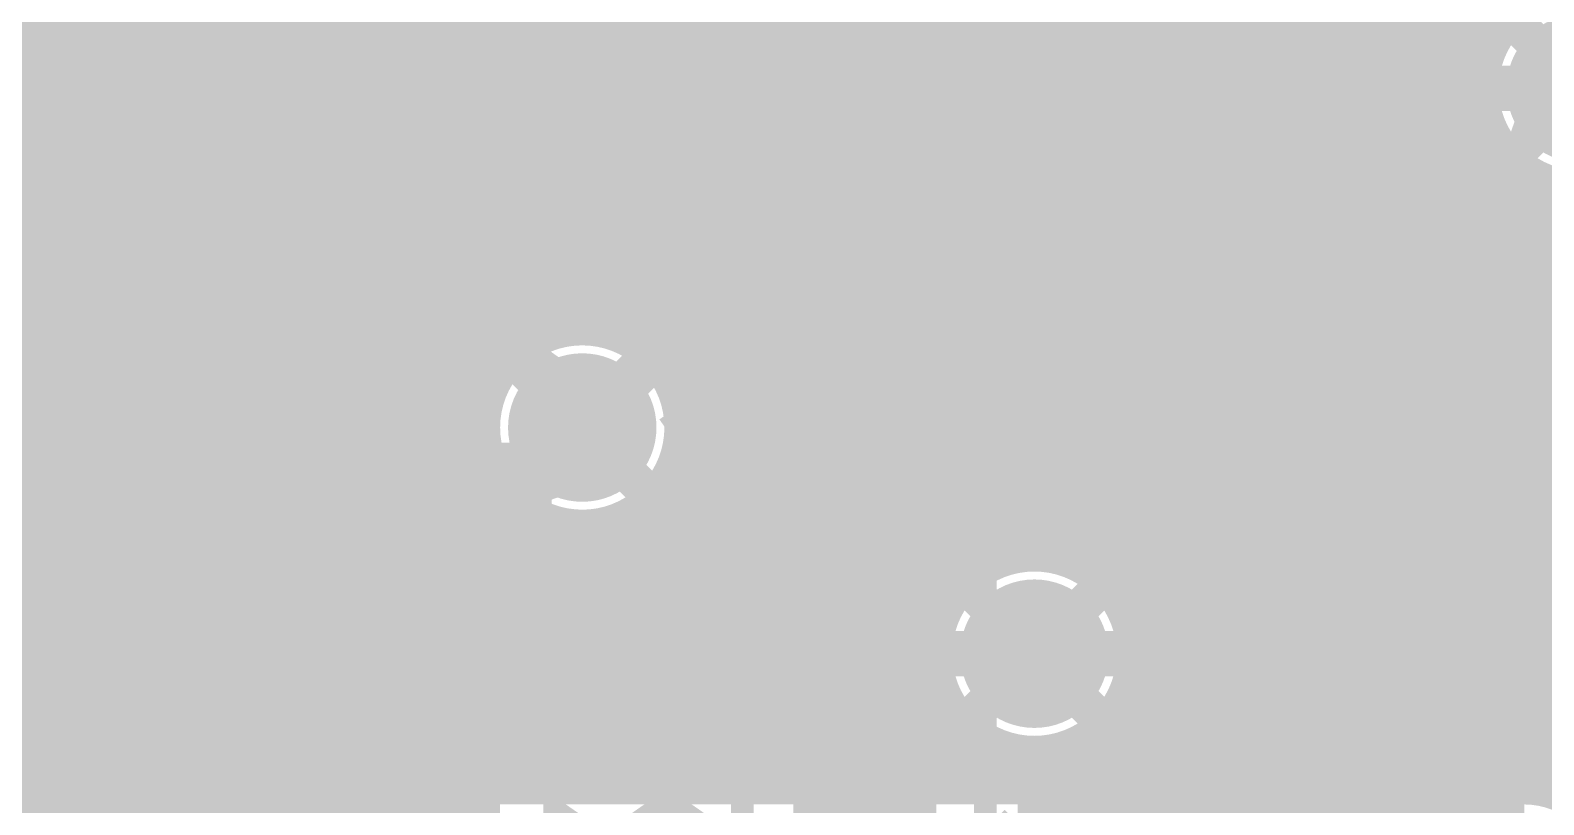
# Model space of a CAD drawing. Extents: x -118 to 4, y -52 to 56.
# Drawn here: x -98.97 to -88.77, y 33.27 to 38.49 of the extents above; entities that cross this region are included whole.
import ezdxf

# ---------------------------------------------------------------- set-up
doc = ezdxf.new("R2010")
doc.units = 0
doc.header["$MEASUREMENT"] = 0
doc.layers.get('0').update_dxf_attribs({"linetype": 'CONTINUOUS'})
for name, color, linetype in [('22-302-0_BOT', 7, 'CONTINUOUS'), ('22-302-0_DRD', 7, 'CONTINUOUS'), ('22-302-0_DRL', 2, 'CONTINUOUS'), ('22-302-0_GND', 1, 'CONTINUOUS'), ('22-302-0_IN1', 3, 'CONTINUOUS'), ('22-302-0_SMB', 5, 'CONTINUOUS'), ('22-302-0_SMT', 10, 'CONTINUOUS'), ('22-302-0_SPT', 9, 'CONTINUOUS'), ('22-302-0_SST', 11, 'CONTINUOUS'), ('22-302-0_TOP', 13, 'CONTINUOUS'), ('THRUHOLE_TAP', 7, 'CONTINUOUS')]:
    doc.layers.add(name, color=color, linetype=linetype)

# ---------------------------------------------------------------- blocks, each defined once
blk = doc.blocks.new('ROUND_50')
at = {"const_width": 0.35052}
blk.add_lwpolyline([(-0.17526, 0, 1), (0.17526, 0, 1)], format="xyb", close=True, dxfattribs=at)
blk = doc.blocks.new('ROUND_106')
at = {"const_width": 0.10033}
blk.add_lwpolyline([(-0.050164, 0, 1), (0.050164, 0, 1)], format="xyb", close=True, dxfattribs=at)
blk = doc.blocks.new('ROUND_107')
at = {"const_width": 0.10033}
blk.add_lwpolyline([(-0.050164, 0, 1), (0.050164, 0, 1)], format="xyb", close=True, dxfattribs=at)
blk = doc.blocks.new('ROUND_93')
at = {"const_width": 0.50038}
blk.add_lwpolyline([(-0.25019, 0, 1), (0.25019, 0, 1)], format="xyb", close=True, dxfattribs=at)
blk = doc.blocks.new('ROUND_95')
at = {"const_width": 0.50038}
blk.add_lwpolyline([(-0.25019, 0, 1), (0.25019, 0, 1)], format="xyb", close=True, dxfattribs=at)
blk = doc.blocks.new('ROUND_58')
at = {"const_width": 0.35052}
blk.add_lwpolyline([(-0.17526, 0, 1), (0.17526, 0, 1)], format="xyb", close=True, dxfattribs=at)
blk = doc.blocks.new('ROUND_65')
at = {"const_width": 0.35052}
blk.add_lwpolyline([(-0.17526, 0, 1), (0.17526, 0, 1)], format="xyb", close=True, dxfattribs=at)
blk = doc.blocks.new('RECTANGLE_2')
blk.add_solid([(0.4826, 0.4064), (0.4826, -0.4064), (-0.4826, 0.4064), (-0.4826, -0.4064)])
blk = doc.blocks.new('RECTANGLE_4')
blk.add_solid([(0.4064, 0.4826), (0.4064, -0.4826), (-0.4064, 0.4826), (-0.4064, -0.4826)])
blk = doc.blocks.new('RECTANGLE_9')
blk.add_solid([(0.40005, 0.25019), (0.40005, -0.25019), (-0.40005, 0.25019), (-0.40005, -0.25019)])
blk = doc.blocks.new('RECTANGLE_42')
blk.add_solid([(0.84963, 0.35052), (0.84963, -0.35052), (-0.84963, 0.35052), (-0.84963, -0.35052)])
blk = doc.blocks.new('ROUND_98')
at = {"const_width": 0.10033}
blk.add_lwpolyline([(-0.050164, 0, 1), (0.050164, 0, 1)], format="xyb", close=True, dxfattribs=at)

msp = doc.modelspace()

# ---------------------------------------------------------------- linework, layer by layer
at = {"layer": '22-302-0_BOT', "const_width": 0.254}
for points in [[(-98.9838, 55.626), (-98.9838, 18.8722)], [(-98.7552, 55.626), (-98.7552, 18.8722)], [(-98.5266, 55.626), (-98.5266, 18.8722)], [(-98.298, 55.626), (-98.298, 18.8722)], [(-98.0694, 55.626), (-98.0694, 18.8722)], [(-97.8408, 55.626), (-97.8408, 21.1582)], [(-97.6122, 55.626), (-97.6122, 21.1582)], [(-97.3836, 55.626), (-97.3836, 29.2989)], [(-97.155, 55.626), (-97.155, 29.2989)], [(-96.9264, 55.626), (-96.9264, 29.2989)], [(-96.6978, 55.626), (-96.6978, 33.23082)], [(-96.4692, 55.626), (-96.4692, 33.36798)], [(-96.2406, 55.626), (-96.2406, 33.401)], [(-96.012, 55.626), (-96.012, 33.401)], [(-93.9546, 43.9928), (-93.9546, 33.401)], [(-89.6112, 43.9928), (-89.6112, 33.401)], [(-89.3826, 43.9928), (-89.3826, 33.401)], [(-91.44, 43.87596), (-91.44, 33.401)], [(-91.6686, 43.64736), (-91.6686, 34.71164)], [(-91.8972, 43.41876), (-91.8972, 34.89706)], [(-92.1258, 43.19016), (-92.1258, 34.96564)], [(-95.7834, 41.7068), (-95.7834, 36.23564)], [(-94.1832, 41.7068), (-94.1832, 33.401)], [(-93.726, 41.7068), (-93.726, 33.401)], [(-91.2114, 41.7068), (-91.2114, 33.401)], [(-90.9828, 41.7068), (-90.9828, 33.401)], [(-90.7542, 41.7068), (-90.7542, 33.401)], [(-90.5256, 41.7068), (-90.5256, 33.401)], [(-90.297, 41.7068), (-90.297, 33.401)], [(-90.0684, 41.7068), (-90.0684, 33.401)], [(-89.8398, 41.7068), (-89.8398, 33.401)], [(-89.154, 41.7068), (-89.154, 38.3413)], [(-88.9762, 41.7068), (-88.9762, 38.60292)], [(-92.3544, 41.09974), (-92.3544, 34.95294)], [(-93.4974, 40.98036), (-93.4974, 33.401)], [(-93.2688, 40.79494), (-93.2688, 33.401)], [(-92.583, 40.83812), (-92.583, 34.85388)], [(-93.0402, 40.72636), (-93.0402, 33.401)], [(-92.8116, 40.73906), (-92.8116, 34.58972)], [(-95.5548, 39.61638), (-95.5548, 36.42106)], [(-94.4118, 39.65702), (-94.4118, 33.401)], [(-95.3262, 39.41064), (-95.3262, 36.48964)], [(-94.6404, 39.42588), (-94.6404, 36.11372)], [(-95.0976, 39.3319), (-95.0976, 36.47694)], [(-94.869, 39.33698), (-94.869, 36.37788)], [(-88.99652, 38.5826), (-100.14966, 38.5826)], [(-89.14892, 38.354), (-100.2284, 38.354)], [(-89.19718, 38.1254), (-100.40112, 38.1254)], [(-89.1667, 37.8968), (-112.2426, 37.8968)], [(-89.154, 37.85616), (-89.154, 33.401)], [(-89.04478, 37.6682), (-112.2426, 37.6682)], [(-88.9254, 37.5539), (-88.9254, 33.401)], [(-88.67902, 37.4396), (-111.45774, 37.4396)], [(-88.6968, 37.44214), (-88.6968, 33.36798)], [(-82.9564, 37.211), (-111.19612, 37.211)], [(-82.9564, 36.9824), (-100.70338, 36.9824)], [(-82.9564, 36.7538), (-100.35032, 36.7538)], [(-82.9564, 36.5252), (-100.203, 36.5252)], [(-95.72752, 36.2966), (-100.14204, 36.2966)], [(-82.9564, 36.2966), (-94.76994, 36.2966)], [(-95.87992, 36.068), (-100.14458, 36.068)], [(-82.9564, 36.068), (-94.62008, 36.068)], [(-95.92818, 35.8394), (-100.2157, 35.8394)], [(-82.9564, 35.8394), (-94.56928, 35.8394)], [(-95.8977, 35.6108), (-100.37572, 35.6108)], [(-82.9564, 35.6108), (-94.59976, 35.6108)], [(-94.6404, 35.51174), (-94.6404, 33.401)], [(-95.77578, 35.3822), (-100.79736, 35.3822)], [(-95.7834, 35.39236), (-95.7834, 33.401)], [(-82.9564, 35.3822), (-94.72422, 35.3822)], [(-95.5548, 35.20694), (-95.5548, 33.401)], [(-94.869, 35.25012), (-94.869, 33.401)], [(-95.41002, 35.1536), (-111.2139, 35.1536)], [(-95.3262, 35.13836), (-95.3262, 33.401)], [(-95.0976, 35.15106), (-95.0976, 33.401)], [(-82.9564, 35.1536), (-95.08744, 35.1536)], [(-92.4433, 34.925), (-111.51616, 34.925)], [(-82.9564, 34.925), (-91.95816, 34.925)], [(-92.74556, 34.6964), (-111.2139, 34.6964)], [(-82.9564, 34.6964), (-91.6559, 34.6964)], [(-92.85732, 34.4678), (-100.79736, 34.4678)], [(-84.66582, 34.4678), (-91.54414, 34.4678)], [(-92.88018, 34.2392), (-100.37572, 34.2392)], [(-84.94014, 34.2392), (-91.52382, 34.2392)], [(-92.82176, 34.0106), (-100.2157, 34.0106)], [(-92.8116, 33.98774), (-92.8116, 33.401)], [(-85.10778, 34.0106), (-91.58224, 34.0106)], [(-91.6686, 33.86836), (-91.6686, 33.401)], [(-92.65412, 33.782), (-100.14458, 33.782)], [(-85.21446, 33.782), (-91.74988, 33.782)], [(-92.583, 33.72612), (-92.583, 33.401)], [(-91.8972, 33.68294), (-91.8972, 33.401)], [(-85.27288, 33.5534), (-100.14204, 33.5534)], [(-92.3544, 33.62706), (-92.3544, 33.401)], [(-92.1258, 33.61436), (-92.1258, 33.401)], [(-88.9, 33.401), (-96.266, 33.401)], [(-96.56826, 33.3248), (-100.203, 33.3248)]]:
    msp.add_lwpolyline(points, dxfattribs=at)
for points in [[(-88.9762, 38.60292, 0.2113087), (-89.19868, 38.1)], [(-89.19972, 38.1, 0.4142136), (-88.519, 37.41928)], [(-95.25, 36.49472, 0.4142136), (-95.93072, 35.814)], [(-94.56928, 35.814, 0.4142136), (-95.25, 36.49472)], [(-95.93072, 35.814, 0.4142136), (-95.25, 35.13328)], [(-95.25, 35.13328, 0.4142136), (-94.56928, 35.814)], [(-92.202, 34.97072, 0.4142136), (-92.88272, 34.29)], [(-91.52128, 34.29, 0.4142136), (-92.202, 34.97072)], [(-92.88272, 34.29, 0.4142136), (-92.202, 33.60928)], [(-92.202, 33.60928, 0.4142136), (-91.52128, 34.29)], [(-96.266, 33.401, 0.4142136), (-96.901, 32.766)], [(-88.265, 32.766, 0.4142136), (-88.9, 33.401)]]:
    msp.add_lwpolyline(points, format="xyb", dxfattribs=at)
at = {"layer": '22-302-0_DRD', "const_width": 0.254}
for points in [[(-87.884, 38.735), (-89.154, 37.465)], [(-87.884, 37.465), (-89.154, 38.735)], [(-94.615, 36.449), (-95.885, 35.179)], [(-94.615, 35.179), (-95.885, 36.449)], [(-91.567, 34.925), (-92.837, 33.655)], [(-91.567, 33.655), (-92.837, 34.925)]]:
    msp.add_lwpolyline(points, dxfattribs=at)
at = {"layer": '22-302-0_IN1'}
for points, const_width in [([(-93.853, 55.372), (-93.853, 33.9344)], 0.254), ([(-89.7382, 55.372), (-89.7382, 33.90138)], 0.254), ([(-89.5096, 55.372), (-89.5096, 33.90138)], 0.254), ([(-89.281, 55.372), (-89.281, 33.90138)], 0.254), ([(-92.0242, 51.98364), (-92.0242, 34.94532)], 0.254), ([(-91.567, 51.90998), (-91.567, 34.5313)], 0.254), ([(-91.7956, 51.9049), (-91.7956, 34.83356)], 0.254), ([(-89.0524, 50.25644), (-89.0524, 38.52164)], 0.254), ([(-94.0816, 49.92116), (-94.0816, 33.9344)], 0.254), ([(-92.2528, 49.83988), (-92.2528, 34.96818)], 0.254), ([(-94.3102, 49.73574), (-94.3102, 33.9344)], 0.254), ([(-93.6244, 41.23944), (-93.6244, 33.9344)], 0.254), ([(-89.9668, 41.05402), (-89.9668, 33.90138)], 0.254), ([(-92.4814, 40.92194), (-92.4814, 34.90976)], 0.254), ([(-93.3958, 40.87622), (-93.3958, 33.9344)], 0.254), ([(-93.1672, 40.75176), (-93.1672, 33.9344)], 0.254), ([(-92.9386, 40.72128), (-92.9386, 34.12744)], 0.254), ([(-92.71, 40.77208), (-92.71, 34.74212)], 0.254), ([(-90.1954, 39.70274), (-90.1954, 33.90138)], 0.254), ([(-91.3384, 39.58336), (-91.3384, 33.90138)], 0.254), ([(-94.5388, 39.50208), (-94.5388, 33.9344)], 0.254), ([(-98.425, 39.3827), (-98.425, 35.5854)], 0.254), ([(-98.1964, 39.3827), (-98.1964, 35.5854)], 0.254), ([(-97.9678, 39.3827), (-97.9678, 35.5854)], 0.254), ([(-97.7392, 39.3827), (-97.7392, 35.5854)], 0.254), ([(-97.5106, 39.3827), (-97.5106, 35.5854)], 0.254), ([(-97.282, 39.3827), (-97.282, 35.5854)], 0.254), ([(-97.0534, 39.3827), (-97.0534, 35.5854)], 0.254), ([(-96.8248, 39.3827), (-96.8248, 35.5854)], 0.254), ([(-96.5962, 39.3827), (-96.5962, 35.5854)], 0.254), ([(-96.3676, 39.3827), (-96.3676, 35.5854)], 0.254), ([(-96.139, 39.3827), (-96.139, 35.5854)], 0.254), ([(-95.9104, 39.3827), (-95.9104, 35.97402)], 0.254), ([(-95.6818, 39.3827), (-95.6818, 36.33978)], 0.254), ([(-95.4532, 39.3827), (-95.4532, 36.4617)], 0.254), ([(-95.2246, 39.36492), (-95.2246, 36.49218)], 0.254), ([(-94.7674, 39.36492), (-94.7674, 36.29152)], 0.254), ([(-91.1098, 39.39794), (-91.1098, 33.90138)], 0.254), ([(-90.424, 39.44112), (-90.424, 33.90138)], 0.254), ([(-94.996, 39.32428), (-94.996, 36.44392)], 0.254), ([(-90.8812, 39.32936), (-90.8812, 33.90138)], 0.254), ([(-90.6526, 39.34206), (-90.6526, 33.90138)], 0.254), ([(-89.02192, 38.5572), (-98.425, 38.5572)], 0.254), ([(-89.15908, 38.3286), (-98.425, 38.3286)], 0.254), ([(-89.19972, 38.1), (-98.425, 38.1)], 0.254), ([(-89.15908, 37.8714), (-98.425, 37.8714)], 0.254), ([(-89.02192, 37.6428), (-98.425, 37.6428)], 0.254), ([(-89.0524, 37.67836), (-89.0524, 33.90138)], 0.254), ([(-88.8238, 37.49294), (-88.8238, 33.8963)], 0.254), ([(-64.02578, 37.4142), (-98.425, 37.4142)], 0.254), ([(-63.66002, 37.1856), (-98.425, 37.1856)], 0.254), ([(-61.29528, 36.957), (-98.425, 36.957)], 0.254), ([(-81.70164, 36.7284), (-98.425, 36.7284)], 0.254), ([(-81.88706, 36.4998), (-98.425, 36.4998)], 0.254), ([(-95.75292, 36.2712), (-98.425, 36.2712)], 0.254), ([(-81.95564, 36.2712), (-94.74708, 36.2712)], 0.254), ([(-95.89008, 36.0426), (-98.425, 36.0426)], 0.254), ([(-81.94294, 36.0426), (-94.60992, 36.0426)], 0.254), ([(-111.76, 35.56), (-111.379, 35.179), (-95.885, 35.179), (-95.25, 35.814)], 0.2032), ([(-95.93072, 35.814), (-98.425, 35.814)], 0.254), ([(-81.84388, 35.814), (-94.56928, 35.814)], 0.254), ([(-95.9231, 35.71494), (-96.05264, 35.5854)], 0.254), ([(-96.05264, 35.5854), (-98.425, 35.5854)], 0.254), ([(-96.05264, 35.5854), (-98.425, 35.5854)], 0.254), ([(-81.57972, 35.5854), (-94.60992, 35.5854)], 0.254), ([(-94.7674, 35.33394), (-94.7674, 33.9344)], 0.254), ([(-77.81798, 35.3568), (-94.74708, 35.3568)], 0.254), ([(-94.996, 35.18408), (-94.996, 33.9344)], 0.254), ([(-95.34652, 35.1409), (-95.5929, 34.89452)], 0.254), ([(-60.69584, 35.1282), (-95.36176, 35.1282)], 0.254), ([(-95.2246, 35.13328), (-95.2246, 33.9344)], 0.254), ([(-95.4532, 35.03676), (-95.4532, 33.9344)], 0.254), ([(-92.50172, 34.8996), (-95.59036, 34.8996)], 0.254), ([(-65.95872, 34.8996), (-91.89974, 34.8996)], 0.254), ([(-98.425, 34.7726), (-98.425, 34.61004)], 0.254), ([(-95.885, 34.7726), (-98.425, 34.7726)], 0.254), ([(-98.1964, 34.7726), (-98.1964, 34.38144)], 0.254), ([(-97.9678, 34.7726), (-97.9678, 34.15284)], 0.254), ([(-97.7392, 34.7726), (-97.7392, 33.9344)], 0.254), ([(-97.5106, 34.7726), (-97.5106, 33.9344)], 0.254), ([(-97.282, 34.7726), (-97.282, 33.9344)], 0.254), ([(-97.0534, 34.7726), (-97.0534, 33.9344)], 0.254), ([(-96.8248, 34.7726), (-96.8248, 33.9344)], 0.254), ([(-96.5962, 34.7726), (-96.5962, 33.9344)], 0.254), ([(-96.3676, 34.7726), (-96.3676, 33.9344)], 0.254), ([(-96.139, 34.7726), (-96.139, 33.9344)], 0.254), ([(-95.9104, 34.7726), (-95.9104, 33.9344)], 0.254), ([(-95.6818, 34.82594), (-95.6818, 33.9344)], 0.254), ([(-92.76588, 34.671), (-98.425, 34.671)], 0.254), ([(-66.22288, 34.671), (-91.63812, 34.671)], 0.254), ([(-92.202, 34.29), (-92.964, 33.528), (-97.917, 33.528), (-99.06, 34.671), (-111.379, 34.671), (-111.76, 34.29)], 0.2032), ([(-98.425, 34.61004), (-97.74936, 33.9344)], 0.254), ([(-92.86494, 34.4424), (-98.25736, 34.4424)], 0.254), ([(-84.70392, 34.4424), (-91.53906, 34.4424)], 0.254), ([(-92.87764, 34.2138), (-98.02876, 34.2138)], 0.254), ([(-92.8751, 34.19094), (-93.13164, 33.9344)], 0.254), ([(-84.963, 34.2138), (-91.52636, 34.2138)], 0.254), ([(-93.08084, 33.9852), (-97.80016, 33.9852)], 0.254), ([(-85.12302, 33.9852), (-91.59494, 33.9852)], 0.254), ([(-91.567, 34.04616), (-91.567, 33.90138)], 0.254), ([(-93.13164, 33.9344), (-97.74936, 33.9344)], 0.254), ([(-88.9, 33.90138), (-91.6432, 33.90138)], 0.254), ([(-98.5647, 33.147), (-99.95916, 33.147)], 0.254), ([(-98.9838, 33.147), (-98.9838, 26.035)], 0.254), ([(-98.7552, 33.147), (-98.7552, 26.035)], 0.254), ([(-98.5647, 33.147), (-98.4377, 33.02)], 0.254), ([(-92.31376, 33.147), (-92.4433, 33.02)], 0.254), ([(-88.9, 33.147), (-92.31376, 33.147)], 0.254), ([(-92.1258, 33.147), (-92.1258, 26.035)], 0.254), ([(-91.8972, 33.147), (-91.8972, 26.035)], 0.254), ([(-91.6686, 33.147), (-91.6686, 26.035)], 0.254), ([(-91.44, 33.147), (-91.44, 26.035)], 0.254), ([(-91.2114, 33.147), (-91.2114, 26.035)], 0.254), ([(-90.9828, 33.147), (-90.9828, 26.035)], 0.254), ([(-90.7542, 33.147), (-90.7542, 26.035)], 0.254), ([(-90.5256, 33.147), (-90.5256, 26.035)], 0.254), ([(-90.297, 33.147), (-90.297, 26.035)], 0.254), ([(-90.0684, 33.147), (-90.0684, 26.035)], 0.254), ([(-89.8398, 33.147), (-89.8398, 26.035)], 0.254), ([(-89.6112, 33.147), (-89.6112, 26.035)], 0.254), ([(-89.3826, 33.147), (-89.3826, 26.035)], 0.254), ([(-89.154, 33.147), (-89.154, 26.035)], 0.254), ([(-88.9254, 33.147), (-88.9254, 26.11882)], 0.254), ([(-88.9, 33.147), (-88.9, 26.14168)], 0.254)]:
    msp.add_lwpolyline(points, dxfattribs=dict(at, const_width=const_width))
at = {"layer": '22-302-0_IN1', "const_width": 0.254}
for points in [[(-88.519, 38.78072, 0.4142136), (-89.19972, 38.1)], [(-89.19972, 38.1, 0.4142136), (-88.519, 37.41928)], [(-95.25, 36.49472, 0.4142136), (-95.93072, 35.814)], [(-94.56928, 35.814, 0.4142136), (-95.25, 36.49472)], [(-95.93072, 35.814, 0.0365465), (-95.92347, 35.71489)], [(-95.25, 35.13328, 0.4142136), (-94.56928, 35.814)], [(-95.34652, 35.1409, 0.0356214), (-95.25, 35.13402)], [(-92.202, 34.97072, 0.4142136), (-92.88272, 34.29)], [(-91.52128, 34.29, 0.4142136), (-92.202, 34.97072)], [(-95.885, 34.7726, 0.1989124), (-95.59763, 34.89163)], [(-92.88272, 34.29, 0.0365465), (-92.87547, 34.19089)], [(-91.6432, 33.90138, 0.1530968), (-91.52135, 34.29)], [(-88.14562, 33.147, 0.4142136), (-88.9, 33.90138)]]:
    msp.add_lwpolyline(points, format="xyb", dxfattribs=at)
at = {"layer": '22-302-0_SMB', "const_width": 0.254}
for points in [[(-97.917, 44.196), (-97.917, 28.448), (-108.204, 28.448)], [(-98.9838, 44.196), (-98.9838, 28.448)], [(-98.7552, 44.196), (-98.7552, 28.448)], [(-98.5266, 44.196), (-98.5266, 28.448)], [(-98.298, 44.196), (-98.298, 28.448)], [(-98.0694, 44.196), (-98.0694, 28.448)], [(-97.917, 38.608), (-108.458, 38.608)], [(-97.917, 38.3794), (-108.458, 38.3794)], [(-97.917, 38.1508), (-108.458, 38.1508)], [(-97.917, 37.9222), (-108.458, 37.9222)], [(-97.917, 37.6936), (-108.458, 37.6936)], [(-97.917, 37.465), (-108.458, 37.465)], [(-97.917, 37.2364), (-108.458, 37.2364)], [(-97.917, 37.0078), (-108.458, 37.0078)], [(-97.917, 36.7792), (-108.458, 36.7792)], [(-97.917, 36.5506), (-108.458, 36.5506)], [(-97.917, 36.322), (-108.458, 36.322)], [(-97.917, 36.0934), (-108.458, 36.0934)], [(-97.917, 35.8648), (-108.458, 35.8648)], [(-97.917, 35.6362), (-108.458, 35.6362)], [(-97.917, 35.4076), (-108.458, 35.4076)], [(-97.917, 35.179), (-108.458, 35.179)], [(-97.917, 34.9504), (-108.458, 34.9504)], [(-97.917, 34.7218), (-108.458, 34.7218)], [(-97.917, 34.4932), (-108.458, 34.4932)], [(-97.917, 34.2646), (-108.458, 34.2646)], [(-97.917, 34.036), (-108.458, 34.036)], [(-97.917, 33.8074), (-108.458, 33.8074)], [(-97.917, 33.5788), (-108.458, 33.5788)], [(-97.917, 33.3502), (-108.458, 33.3502)]]:
    msp.add_lwpolyline(points, dxfattribs=at)
at = {"layer": '22-302-0_SST', "const_width": 0.1524}
for points in [[(-98.0059, 44.19346), (-98.0059, 29.69514), (-99.5045, 28.19654), (-102.50424, 28.19654), (-102.50424, 29.19476), (-104.50576, 29.19476), (-104.50576, 28.19654), (-109.0041, 28.19654), (-109.0041, 44.19346), (-104.50576, 44.19346), (-104.50576, 43.19524), (-102.50424, 43.19524), (-102.50424, 44.19346), (-98.0059, 44.19346)], [(-91.2495, 38.9255), (-94.1705, 38.9255), (-94.1705, 37.2872), (-91.2495, 37.2872), (-91.2495, 38.9255)], [(-90.75928, 38.15842), (-90.40368, 38.15842), (-90.2843, 38.32606), (-90.2843, 38.49624), (-90.40368, 38.66642), (-90.75928, 38.66642), (-90.75928, 37.65042)], [(-89.92108, 37.81806), (-89.8017, 37.65042), (-89.56548, 37.65042), (-89.4461, 37.81806), (-89.4461, 37.98824), (-89.68486, 38.32606), (-89.4461, 38.66642), (-89.92108, 38.66642)], [(-88.9635, 37.65042), (-88.6079, 38.66642), (-89.08288, 38.66642)], [(-90.4621, 38.15842), (-90.2843, 37.65042)], [(-94.85376, 37.11956), (-94.85376, 36.64458), (-95.53194, 36.8808), (-95.53194, 37.00018), (-94.51594, 37.00018)], [(-94.1705, 35.3695), (-91.2495, 35.3695), (-91.2495, 37.0078), (-94.1705, 37.0078), (-94.1705, 35.3695)], [(-90.9955, 35.3695), (-88.0745, 35.3695), (-88.0745, 37.0078), (-90.9955, 37.0078), (-90.9955, 35.3695)], [(-94.68612, 35.80638), (-94.51594, 35.92576), (-94.51594, 36.16198), (-94.68612, 36.28136), (-94.85376, 36.28136), (-95.19412, 36.0426), (-95.53194, 36.28136), (-95.53194, 35.80638)], [(-94.68612, 35.44316), (-94.51594, 35.3822), (-94.51594, 35.0266), (-94.68612, 34.96818), (-95.36176, 34.96818), (-95.53194, 35.0266), (-95.53194, 35.3822), (-95.36176, 35.44316)], [(-94.1705, 35.1155), (-94.1705, 32.1945), (-92.5322, 32.1945), (-92.5322, 35.1155), (-94.1705, 35.1155)], [(-89.4715, 34.68878), (-89.4715, 34.79038), (-90.8685, 34.79038), (-90.8685, 34.68878)], [(-90.56878, 34.79038), (-90.46972, 34.79038), (-90.46972, 33.78962), (-90.56878, 33.78962), (-90.56878, 34.79038)], [(-94.92742, 33.65754), (-94.92742, 34.01314), (-94.75724, 34.07156), (-94.58706, 34.07156), (-94.41942, 34.01314), (-94.41942, 33.65754), (-94.58706, 33.59912), (-94.75724, 33.59912), (-95.43542, 33.83534)], [(-90.8685, 33.89122), (-90.8685, 33.78962), (-89.4715, 33.78962), (-89.4715, 33.89122)], [(-89.4715, 33.41878), (-89.4715, 33.52038), (-90.8685, 33.52038), (-90.8685, 33.41878)], [(-89.77122, 32.51962), (-89.87028, 32.51962), (-89.87028, 33.52038), (-89.77122, 33.52038), (-89.77122, 32.51962)], [(-94.58706, 32.76092), (-94.41942, 32.87776), (-94.41942, 33.11652), (-94.58706, 33.23336), (-94.75724, 33.23336), (-95.09506, 32.99714), (-95.43542, 33.23336), (-95.43542, 32.76092)]]:
    msp.add_lwpolyline(points, dxfattribs=at)
at = {"layer": '22-302-0_TOP'}
for points, const_width in [([(-94.869, 38.1), (-94.234, 38.735), (-94.234, 41.91), (-96.266, 43.942), (-96.266, 49.784), (-94.615, 51.435), (-75.311, 51.435), (-74.803, 51.943), (-67.945, 51.943), (-66.929, 50.927), (-64.897, 50.927), (-64.77, 51.054), (-54.61, 51.054)], 0.2032), ([(-96.65462, 33.02), (-98.933, 33.02), (-98.933, 40.513), (-98.806, 40.64), (-96.65462, 40.64)], 1.27), ([(-93.4212, 40.005), (-93.4212, 38.1)], 0.3048), ([(-96.65462, 38.1), (-94.869, 38.1)], 0.3048), ([(-96.65462, 35.56), (-95.504, 35.56), (-95.25, 35.814), (-93.4212, 37.6428), (-93.4212, 38.1)], 0.3048), ([(-96.65462, 36.83), (-95.504, 36.83), (-94.869, 37.465), (-94.869, 38.1), (-96.65462, 38.1)], 0.3048), ([(-95.25, 35.814), (-93.4212, 37.6428), (-93.4212, 38.1)], 0.3048), ([(-91.9988, 38.1), (-88.519, 38.1)], 0.3048), ([(-89.01684, 37.57168), (-91.21648, 37.57168)], 0.254), ([(-91.21648, 37.57168), (-91.21648, 37.24148)], 0.254), ([(-91.2114, 37.57168), (-91.2114, 36.72332)], 0.254), ([(-90.9828, 37.57168), (-90.9828, 37.05352)], 0.254), ([(-90.7542, 37.57168), (-90.7542, 37.05352)], 0.254), ([(-90.5256, 37.57168), (-90.5256, 37.05352)], 0.254), ([(-90.297, 37.57168), (-90.297, 37.05352)], 0.254), ([(-90.0684, 37.57168), (-90.0684, 37.05352)], 0.254), ([(-89.8398, 37.57168), (-89.8398, 37.05352)], 0.254), ([(-89.6112, 37.57168), (-89.6112, 37.05352)], 0.254), ([(-89.3826, 37.57168), (-89.3826, 37.05352)], 0.254), ([(-89.154, 37.57168), (-89.154, 37.05352)], 0.254), ([(-88.9254, 37.49802), (-88.9254, 37.05352)], 0.254), ([(-82.13852, 37.3634), (-91.21648, 37.3634)], 0.254), ([(-88.6968, 37.39642), (-88.6968, 37.05352)], 0.254), ([(-93.07576, 37.24148), (-93.26118, 37.05352)], 0.254), ([(-93.07576, 37.24148), (-93.26118, 37.05352)], 0.254), ([(-92.78112, 37.24148), (-93.07576, 37.24148)], 0.254), ([(-93.0402, 37.24148), (-93.0402, 37.05352)], 0.254), ([(-92.8116, 37.24148), (-92.8116, 37.05352)], 0.254), ([(-92.63888, 37.24148), (-92.78112, 37.24148)], 0.254), ([(-91.21648, 37.24148), (-92.63888, 37.24148)], 0.254), ([(-92.583, 37.24148), (-92.583, 37.05352)], 0.254), ([(-92.3544, 37.24148), (-92.3544, 37.05352)], 0.254), ([(-92.1258, 37.24148), (-92.1258, 37.05352)], 0.254), ([(-91.8972, 37.24148), (-91.8972, 37.05352)], 0.254), ([(-91.6686, 37.24148), (-91.6686, 37.05352)], 0.254), ([(-91.44, 37.24148), (-91.44, 37.05352)], 0.254), ([(-82.13852, 37.1348), (-93.1799, 37.1348)], 0.254), ([(-92.78112, 37.05352), (-93.26118, 37.05352)], 0.254), ([(-92.63888, 37.05352), (-92.78112, 37.05352)], 0.254), ([(-91.21648, 37.05352), (-92.63888, 37.05352)], 0.254), ([(-91.21648, 37.05352), (-91.21648, 36.72332)], 0.254), ([(-91.02852, 37.05352), (-91.02852, 36.72332)], 0.254), ([(-89.60612, 37.05352), (-91.02852, 37.05352)], 0.254), ([(-89.46388, 37.05352), (-89.60612, 37.05352)], 0.254), ([(-88.04148, 37.05352), (-89.46388, 37.05352)], 0.254), ([(-91.02852, 36.9062), (-91.21648, 36.9062)], 0.254), ([(-91.02852, 36.72332), (-91.21648, 36.72332)], 0.254), ([(-96.65462, 34.29), (-95.377, 34.29), (-93.472, 36.195), (-93.4212, 36.195)], 0.3048), ([(-90.2462, 36.195), (-91.9988, 36.195)], 0.3048), ([(-89.16924, 34.29), (-89.027, 34.43224), (-89.027, 35.941), (-88.8238, 36.1442), (-88.8238, 36.195)], 0.3048), ([(-91.17076, 34.29), (-92.202, 34.29), (-93.2688, 34.29), (-93.345, 34.3662)], 0.3048), ([(-91.17076, 34.29), (-92.202, 34.29)], 0.3048), ([(-89.16924, 34.29), (-89.16924, 33.02)], 0.3048), ([(-96.65462, 33.02), (-98.933, 33.02), (-98.933, 29.21)], 1.27), ([(-93.599, 33.147), (-93.472, 33.02), (-91.948, 33.02), (-91.17076, 33.02)], 0.3048)]:
    msp.add_lwpolyline(points, dxfattribs=dict(at, const_width=const_width))
at = {"layer": '22-302-0_TOP', "const_width": 0.254}
msp.add_lwpolyline([(-89.01684, 37.57168, 0.1912063), (-88.519, 37.37408)], format="xyb", dxfattribs=at)

# ---------------------------------------------------------------- block references
at = {"layer": '22-302-0_BOT'}
for p in [(-88.519, 38.1), (-95.25, 35.814), (-92.202, 34.29)]:
    msp.add_blockref('ROUND_50', p, dxfattribs=at)
at = {"layer": '22-302-0_DRL'}
for name, p in [('ROUND_107', (-95.25, 35.814)), ('ROUND_106', (-92.202, 34.29))]:
    msp.add_blockref(name, p, dxfattribs=at)
at = {"layer": '22-302-0_GND'}
for name, p in [('ROUND_95', (-88.519, 38.1)), ('ROUND_93', (-95.25, 35.814)), ('ROUND_95', (-92.202, 34.29))]:
    msp.add_blockref(name, p, dxfattribs=at)
at = {"layer": '22-302-0_IN1'}
for name, p in [('ROUND_50', (-88.519, 38.1)), ('ROUND_58', (-95.25, 35.814)), ('ROUND_65', (-92.202, 34.29))]:
    msp.add_blockref(name, p, dxfattribs=at)
at = {"layer": '22-302-0_SMT'}
for name, p in [('RECTANGLE_4', (-93.4212, 38.1)), ('RECTANGLE_4', (-91.9988, 38.1)), ('RECTANGLE_42', (-96.65462, 38.1)), ('RECTANGLE_42', (-96.65462, 36.83)), ('RECTANGLE_4', (-93.4212, 36.195)), ('RECTANGLE_4', (-91.9988, 36.195)), ('RECTANGLE_4', (-90.2462, 36.195)), ('RECTANGLE_4', (-88.8238, 36.195)), ('RECTANGLE_42', (-96.65462, 35.56)), ('RECTANGLE_2', (-93.345, 34.3662)), ('RECTANGLE_42', (-96.65462, 34.29)), ('RECTANGLE_9', (-91.17076, 34.29)), ('RECTANGLE_9', (-89.16924, 34.29)), ('RECTANGLE_42', (-96.65462, 33.02)), ('RECTANGLE_2', (-93.345, 32.9438))]:
    msp.add_blockref(name, p, dxfattribs=at)
at = {"layer": '22-302-0_SPT'}
for name, p in [('RECTANGLE_4', (-93.4212, 38.1)), ('RECTANGLE_4', (-91.9988, 38.1)), ('RECTANGLE_42', (-96.65462, 38.1)), ('RECTANGLE_42', (-96.65462, 36.83)), ('RECTANGLE_4', (-93.4212, 36.195)), ('RECTANGLE_4', (-91.9988, 36.195)), ('RECTANGLE_4', (-90.2462, 36.195)), ('RECTANGLE_4', (-88.8238, 36.195)), ('RECTANGLE_42', (-96.65462, 35.56)), ('RECTANGLE_2', (-93.345, 34.3662)), ('RECTANGLE_42', (-96.65462, 34.29)), ('RECTANGLE_9', (-91.17076, 34.29)), ('RECTANGLE_9', (-89.16924, 34.29)), ('RECTANGLE_42', (-96.65462, 33.02)), ('RECTANGLE_2', (-93.345, 32.9438))]:
    msp.add_blockref(name, p, dxfattribs=at)
at = {"layer": '22-302-0_TOP'}
for name, p in [('RECTANGLE_4', (-93.4212, 38.1)), ('RECTANGLE_4', (-91.9988, 38.1)), ('RECTANGLE_42', (-96.65462, 38.1)), ('ROUND_50', (-88.519, 38.1)), ('RECTANGLE_42', (-96.65462, 36.83)), ('RECTANGLE_4', (-93.4212, 36.195)), ('RECTANGLE_4', (-91.9988, 36.195)), ('RECTANGLE_4', (-90.2462, 36.195)), ('RECTANGLE_4', (-88.8238, 36.195)), ('ROUND_50', (-95.25, 35.814)), ('RECTANGLE_42', (-96.65462, 35.56)), ('RECTANGLE_2', (-93.345, 34.3662)), ('RECTANGLE_42', (-96.65462, 34.29)), ('ROUND_50', (-92.202, 34.29)), ('RECTANGLE_9', (-91.17076, 34.29)), ('RECTANGLE_9', (-89.16924, 34.29)), ('RECTANGLE_42', (-96.65462, 33.02)), ('RECTANGLE_2', (-93.345, 32.9438))]:
    msp.add_blockref(name, p, dxfattribs=at)
at = {"layer": 'THRUHOLE_TAP'}
for p in [(-95.25, 35.814), (-92.202, 34.29)]:
    msp.add_blockref('ROUND_98', p, dxfattribs=at)

doc.saveas('drawing.dxf')
